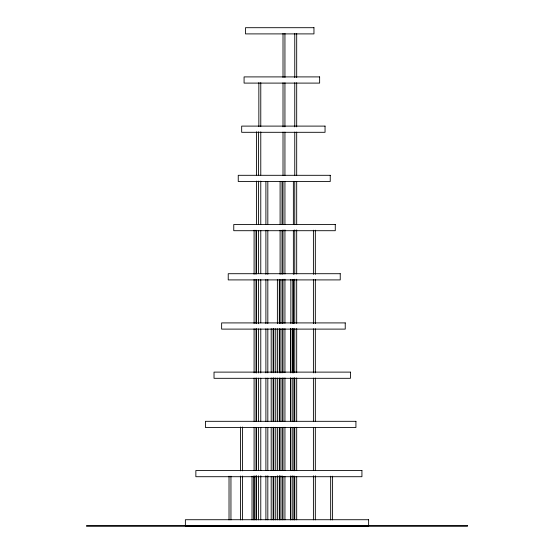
<?xml version="1.0" encoding="UTF-8"?>
<svg xmlns="http://www.w3.org/2000/svg" width="554" height="554" viewBox="0 0 554 554"><rect width="100%" height="100%" fill="white"/><g stroke="black" fill="none" stroke-linecap="round" stroke-linejoin="round"><path stroke-width="0.83" d="M332.594 476.184L332.594 519.915M330.669 476.184L330.669 519.915M315.33 230.201L315.33 274.299M315.33 279.486L315.33 323.584M315.33 328.771L315.33 372.87M315.33 378.057L315.33 421.289M315.33 427.342L315.33 470.575M315.33 475.761L315.33 519.86M313.405 230.201L313.405 274.299M313.405 279.486L313.405 323.584M313.405 328.771L313.405 372.87M313.405 378.057L313.405 421.289M313.405 427.342L313.405 470.575M313.405 475.761L313.405 519.86M296.688 33.392L296.688 77.539M296.688 82.733L296.688 126.88M296.688 132.074L296.688 175.355M296.688 181.407L296.688 224.689M296.688 229.882L296.688 274.029M296.688 279.223L296.688 323.37M296.688 328.564L296.688 372.704M296.688 377.897L296.688 421.179M296.688 427.238L296.688 470.519M296.688 476.579L296.688 519.853M294.763 33.392L294.763 77.539M294.763 82.733L294.763 126.88M294.763 132.074L294.763 175.355M294.763 181.407L294.763 224.689M294.763 229.882L294.763 274.029M294.763 279.223L294.763 323.37M294.763 328.564L294.763 372.704M294.763 377.897L294.763 421.179M294.763 427.238L294.763 470.519M294.763 476.579L294.763 519.853M294.105 377.793L294.105 421.712M294.105 427.743L294.105 470.803M294.105 475.969L294.105 519.887M293.371 181.864L293.371 224.218M293.371 230.27L293.371 274.362M293.371 279.548L293.371 323.633M293.371 328.82L293.371 372.904M292.789 279.403L292.789 323.515M292.789 328.702L292.789 372.814M292.789 378.008L292.789 421.255M292.789 427.307L292.789 470.561M292.789 475.748L292.789 519.86M292.505 328.605L292.505 372.738M290.864 279.403L290.864 323.515M290.864 328.702L290.864 372.814M290.864 378.008L290.864 421.255M290.864 427.307L290.864 470.561M290.864 475.748L290.864 519.86M290.58 328.605L290.58 372.738M290.58 377.932L290.58 421.199M290.58 427.259L290.58 470.533M290.58 476.585L290.58 519.86M284.936 33.392L284.936 77.539M284.936 82.733L284.936 126.88M284.936 132.074L284.936 175.355M284.936 181.407L284.936 224.689M284.936 229.882L284.936 274.029M284.936 279.223L284.936 323.37M284.936 328.564L284.936 372.704M284.936 377.897L284.936 421.179M284.936 427.238L284.936 470.519M284.936 476.579L284.936 519.853M283.011 33.392L283.011 77.539M283.011 82.733L283.011 126.88M283.011 132.074L283.011 175.355M283.011 181.407L283.011 224.689M283.011 229.882L283.011 274.029M283.011 279.223L283.011 323.37M283.011 328.564L283.011 372.704M283.011 377.897L283.011 421.179M283.011 427.238L283.011 470.519M283.011 476.579L283.011 519.853M282.028 181.864L282.028 224.218M282.028 230.27L282.028 274.362M282.028 279.548L282.028 323.633M282.028 328.82L282.028 372.904M282.028 378.091L282.028 421.317M282.028 427.369L282.028 470.588M282.028 475.775L282.028 519.867M280.102 181.864L280.102 224.218M280.102 230.27L280.102 274.362M280.102 279.548L280.102 323.633M280.102 328.82L280.102 372.904M280.102 378.091L280.102 421.317M280.102 427.369L280.102 470.588M280.102 475.775L280.102 519.867M279.306 279.403L279.306 323.515M279.306 328.702L279.306 372.814M279.306 378.008L279.306 421.255M279.306 427.307L279.306 470.561M279.306 475.748L279.306 519.86M277.381 279.403L277.381 323.515M277.381 328.702L277.381 372.814M277.381 378.008L277.381 421.255M277.381 427.307L277.381 470.561M277.381 475.748L277.381 519.86M275.733 328.605L275.733 372.738M275.733 377.932L275.733 421.199M275.733 427.259L275.733 470.533M275.733 476.585L275.733 519.86M273.808 328.605L273.808 372.738M273.808 377.932L273.808 421.199M273.808 427.259L273.808 470.533M273.808 476.585L273.808 519.86M273.115 328.605L273.115 372.738M273.115 377.932L273.115 421.199M273.115 427.259L273.115 470.533M273.115 476.585L273.115 519.86M271.19 328.605L271.19 372.738M271.19 377.932L271.19 421.199M271.19 427.259L271.19 470.533M271.19 476.585L271.19 519.86M267.824 181.864L267.824 224.218M267.824 230.27L267.824 274.362M267.824 279.548L267.824 323.633M267.824 328.82L267.824 372.904M267.824 378.091L267.824 421.317M267.824 427.369L267.824 470.588M267.824 475.775L267.824 519.867M265.899 181.864L265.899 224.218M265.899 230.27L265.899 274.362M265.899 279.548L265.899 323.633M265.899 328.82L265.899 372.904M265.899 378.091L265.899 421.317M265.899 427.369L265.899 470.588M265.899 475.775L265.899 519.867M260.775 82.594L260.775 126.665M260.775 131.852L260.775 175.057M260.775 181.11L260.775 224.315M260.775 230.367L260.775 273.572M260.775 279.625L260.775 322.837M260.775 328.882L260.775 372.953M260.775 378.14L260.775 421.352M260.775 427.397L260.775 470.609M260.775 475.796L260.775 519.867M258.85 82.594L258.85 126.665M258.469 131.797L258.469 175.009M258.469 181.061L258.469 224.273M258.469 230.326L258.469 273.538M258.469 279.59L258.469 323.668M258.469 328.854L258.469 372.932M258.469 378.119L258.469 421.338M258.469 427.383L258.469 470.602M258.469 475.789L258.469 519.867M256.544 131.797L256.544 175.009M256.544 181.061L256.544 224.273M256.544 230.326L256.544 273.538M256.544 279.59L256.544 323.668M256.544 328.854L256.544 372.932M256.544 378.119L256.544 421.338M256.544 427.383L256.544 470.602M256.544 475.789L256.544 519.867M256.017 230.201L256.017 274.299M256.017 279.486L256.017 323.584M256.017 328.771L256.017 372.87M256.017 378.057L256.017 421.289M256.017 427.342L256.017 470.575M256.017 475.761L256.017 519.86M254.092 230.201L254.092 274.299M254.092 279.486L254.092 323.584M254.092 328.771L254.092 372.87M254.092 378.057L254.092 421.289M254.092 427.342L254.092 470.575M254.092 475.761L254.092 519.86M253.94 476.184L253.94 519.915M252.015 476.184L252.015 519.915M242.5 426.995L242.5 470.865M242.5 476.024L242.5 519.894M240.574 426.995L240.574 470.865M240.574 476.024L240.574 519.894M230.949 476.184L230.949 519.915M229.024 476.184L229.024 519.915M313.959 27.7L245.491 27.7L245.491 33.898L313.959 33.898L313.959 27.7M319.63 76.902L244.079 76.902L244.079 83.1L319.63 83.1L319.63 76.902M325.046 126.104L241.676 126.104L241.676 132.302L325.046 132.302L325.046 126.104M330.239 175.306L238.248 175.306L238.248 181.504L330.239 181.504L330.239 175.306M335.274 224.508L233.76 224.508L233.76 230.706L335.274 230.706L335.274 224.508M340.239 273.711L228.227 273.711L228.227 279.909L340.239 279.909L340.239 273.711M345.239 322.913L221.635 322.913L221.635 329.111L345.239 329.111L345.239 322.913M350.419 372.115L214.024 372.115L214.024 378.313L350.419 378.313L350.419 372.115M355.924 421.317L205.423 421.317L205.423 427.508L355.924 427.508L355.924 421.317M361.928 470.519L195.86 470.519L195.86 476.71L361.928 476.71L361.928 470.519M368.625 519.721L185.375 519.721L185.375 525.912L368.625 525.912L368.625 519.721M467.486 525.531L86.514 525.531L86.514 526.3L467.486 526.3L467.486 525.531"/></g></svg>
